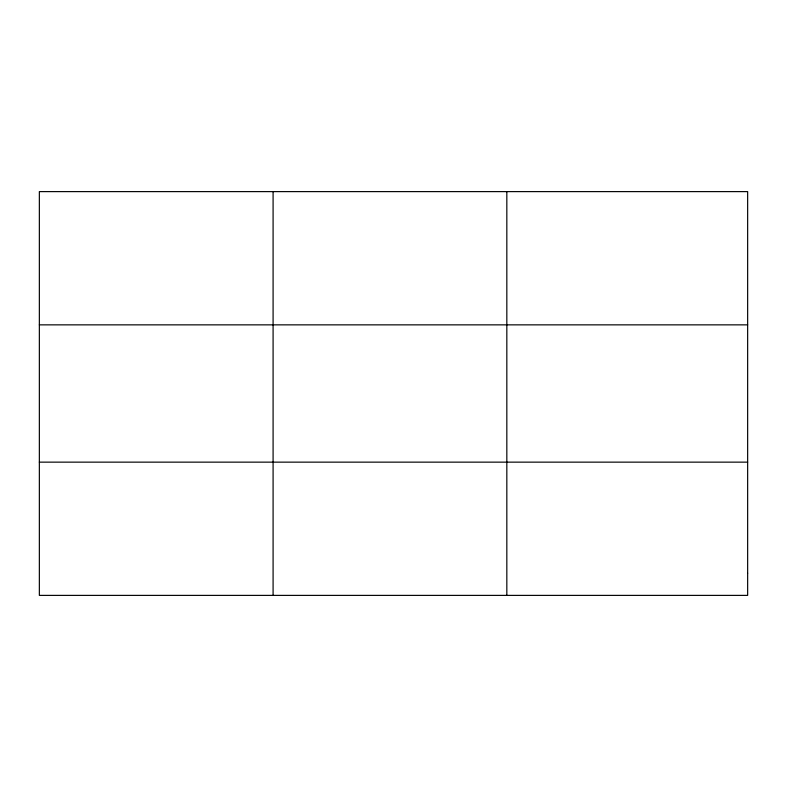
<?xml version="1.0" encoding="UTF-8"?>
<svg xmlns="http://www.w3.org/2000/svg" width="787" height="787" viewBox="0 0 787 787"><rect width="100%" height="100%" fill="white"/><g stroke="black" fill="none" stroke-linecap="round" stroke-linejoin="round"><path stroke-width="1.18" d="M273.089 595.385L273.089 191.615M506.828 595.385L506.828 191.615M39.35 324.854L747.65 324.854M39.35 462.146L747.65 462.146M747.65 573.182L747.65 595.385L39.35 595.385L39.35 191.615L747.65 191.615L747.65 573.182"/></g></svg>
